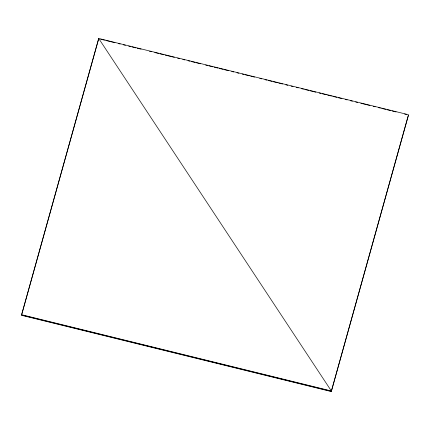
<?xml version="1.0" encoding="UTF-8"?>
<svg xmlns="http://www.w3.org/2000/svg" width="430" height="430" viewBox="0 0 430 430"><rect width="100%" height="100%" fill="white"/><g stroke="black" fill="none" stroke-linecap="round" stroke-linejoin="round"><path stroke-width="0.64" d="M98.701 38.447L21.532 314.996L331.331 391.273L408.5 114.719L98.701 38.447L331.363 390.988L21.564 314.712M98.637 39.012L21.5 315.281L331.299 391.553L408.435 115.288M100.625 39.211L104.538 40.173M105.844 40.495L114.971 42.742M118.234 43.548L120.19 44.027M123.453 44.833L125.409 45.311M128.672 46.117L130.629 46.596M131.929 46.918L135.842 47.88M137.148 48.203L141.061 49.165M149.538 51.256L151.494 51.734M154.757 52.541L158.67 53.503M159.976 53.825L163.889 54.787M165.195 55.11L174.322 57.357M177.585 58.157L179.541 58.641M182.804 59.442L184.76 59.926M188.023 60.727L189.979 61.21M191.28 61.533L195.193 62.495M196.499 62.818L200.412 63.78M205.631 65.064L207.588 65.548M208.889 65.865L212.807 66.833M214.108 67.15L218.021 68.117M219.327 68.434L223.24 69.402M224.546 69.719L228.459 70.687M231.716 71.487L233.673 71.971M236.935 72.772L238.892 73.256M242.154 74.057L244.111 74.54M245.417 74.858L249.33 75.825M250.631 76.142L254.544 77.11M259.763 78.394L261.719 78.873M264.982 79.679L266.939 80.157M268.245 80.48L272.158 81.442M273.458 81.764L277.371 82.727M278.678 83.049L282.591 84.011M285.853 84.818L287.81 85.296M291.067 86.102L293.029 86.581M296.286 87.387L298.243 87.865M301.505 88.671L303.462 89.15M304.768 89.472L308.681 90.434M309.982 90.757L315.851 92.203M319.114 93.004L321.07 93.487M322.376 93.81L326.289 94.772M327.596 95.094L331.508 96.057M332.809 96.379L336.722 97.341M338.028 97.664L341.941 98.626M345.204 99.427L347.16 99.91M350.423 100.711L352.38 101.195M355.637 101.996L357.593 102.48M360.856 103.281L369.988 105.527M373.245 106.334L375.207 106.812M378.464 107.618L380.421 108.097M381.727 108.419L385.64 109.381M386.946 109.704L390.859 110.666M392.16 110.988L396.073 111.95M404.555 114.041L406.511 114.52M330.557 390.435L331.299 391.553"/></g></svg>
